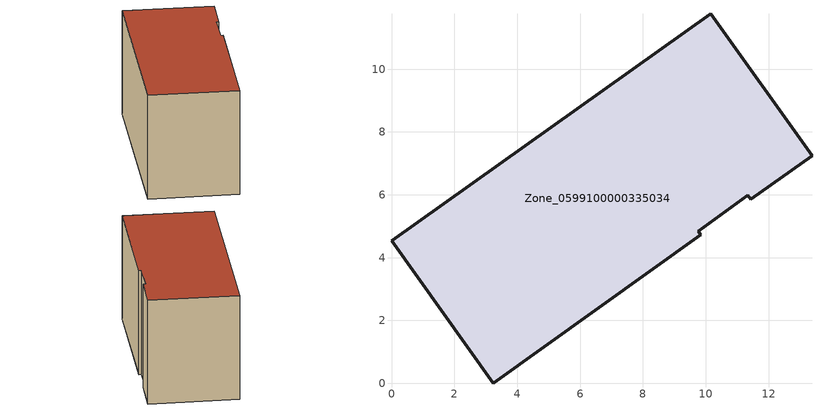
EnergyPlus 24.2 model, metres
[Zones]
Zone_0599100000335034
 floor ground (C_G): 10.16,11.76 13.38,7.25 11.43,5.85 11.34,5.98 9.77,4.83 9.85,4.72 3.24,0 0,4.53 z0
 wall outside (C_F): 13.38,7.25 10.16,11.76 0,4.53 3.24,0 9.85,4.72 9.77,4.83 11.34,5.98 11.43,5.85 13.38,7.25 z0:6.8
 roof outside (C_R): 11.34,5.98 11.43,5.85 13.38,7.25 10.16,11.76 0,4.53 3.24,0 9.85,4.72 9.77,4.83 z6.8
[BUILDING]
Pand.0599100000335034: North Axis=0; Terrain=City; Loads Convergence Tolerance Value=0.04; Temperature Convergence Tolerance Value=0.4; Solar Distribution=FullExterior; Maximum Number of Warmup Days=25; Minimum Number of Warmup Days=1
[Site:Location]
Rotterdam.The.Hague.AP_ZH_NLD Design_Conditions: Latitude=51.96; Longitude=4.45; Time Zone=1; Elevation=-4.5
[SITE:GROUNDTEMPERATURE:BUILDINGSURFACE]
18, 18, 18, 18, 18, 18, 18, 18, 18, 18, 18, 18
[MATERIAL] Thermal Absorptance=0.9; Solar Absorptance=0.7; Visible Absorptance=0.7
Name | Roughness | Thickness | Conductivity | Density | Specific Heat
G.TC.1975-1991 | MediumSmooth | 0.15 | 0.288461 | 540 | 1210
F.TC.1975-1991 | Rough | 0.3 | 0.230769 | 1920 | 840
R.TC.1975-1991 | MediumRough | 0.2 | 0.153846 | 1500 | 1000
[CONSTRUCTION]
C_G: G.TC.1975-1991
C_F: F.TC.1975-1991
C_R: R.TC.1975-1991
[ZONE]
Zone_0599100000335034: Type=1; Multiplier=1; Ceiling Height=Autocalculate; Volume=Autocalculate; Floor Area=autocalculate; Part of Total Floor Area=Yes
[ZONEINFILTRATION:DESIGNFLOWRATE]
Infil_Zone_0599100000335034: Zone or ZoneList or Space or SpaceList=Zone_0599100000335034; Schedule=AlwaysOn; Design Flow Rate Calculation Method=Flow/Area; Flow Rate per Floor Area=0.003; Constant Term Coefficient=1; Temperature Term Coefficient=0; Velocity Term Coefficient=0; Velocity Squared Term Coefficient=0
[HVACTEMPLATE:ZONE:IDEALLOADSAIRSYSTEM]
Zone_0599100000335034: Maximum Heating Supply Air Temperature=50; Minimum Cooling Supply Air Temperature=13; Maximum Heating Supply Air Humidity Ratio=0.0156; Minimum Cooling Supply Air Humidity Ratio=0.0077; Heating Limit=NoLimit; Cooling Limit=NoLimit; Dehumidification Control Type=ConstantSensibleHeatRatio; Cooling Sensible Heat Ratio=0.7; Dehumidification Setpoint=60; Humidification Control Type=None; Humidification Setpoint=30; Outdoor Air Method=None; Outdoor Air Flow Rate per Person=0.00944; Outdoor Air Flow Rate per Zone Floor Area=0; Outdoor Air Flow Rate per Zone=0; Demand Controlled Ventilation Type=None; Outdoor Air Economizer Type=NoEconomizer; Heat Recovery Type=None; Sensible Heat Recovery Effectiveness=0.7; Latent Heat Recovery Effectiveness=0.65
[ZONECONTROL:THERMOSTAT]
ThermostatControl_Zone_0599100000335034: Zone or ZoneList=Zone_0599100000335034; Control Type Schedule=DualSetpointControlType; Control 1=Thermostat_Zone_0599100000335034; Temperature Difference Between Cutout And Setpoint=0
[THERMOSTATSETPOINT:DUALSETPOINT]
Thermostat_Zone_0599100000335034: Heating Setpoint Temperature Schedule=HeatingSetpoint_Zone_0599100000335034; Cooling Setpoint Temperature Schedule=CoolingSetpoint_Zone_0599100000335034
[SCHEDULE:COMPACT]
HeatingSetpoint_Zone_0599100000335034: Through: 12/31, For: AllDays, Until: 24:00, 21
CoolingSetpoint_Zone_0599100000335034: Through: 12/31, For: AllDays, Until: 24:00, 24
DualSetpointControlType: Through: 12/31, For: AllDays, Until: 24:00, 4
AlwaysOn: Through: 12/31, For: AllDays, Until: 24:00, 1
